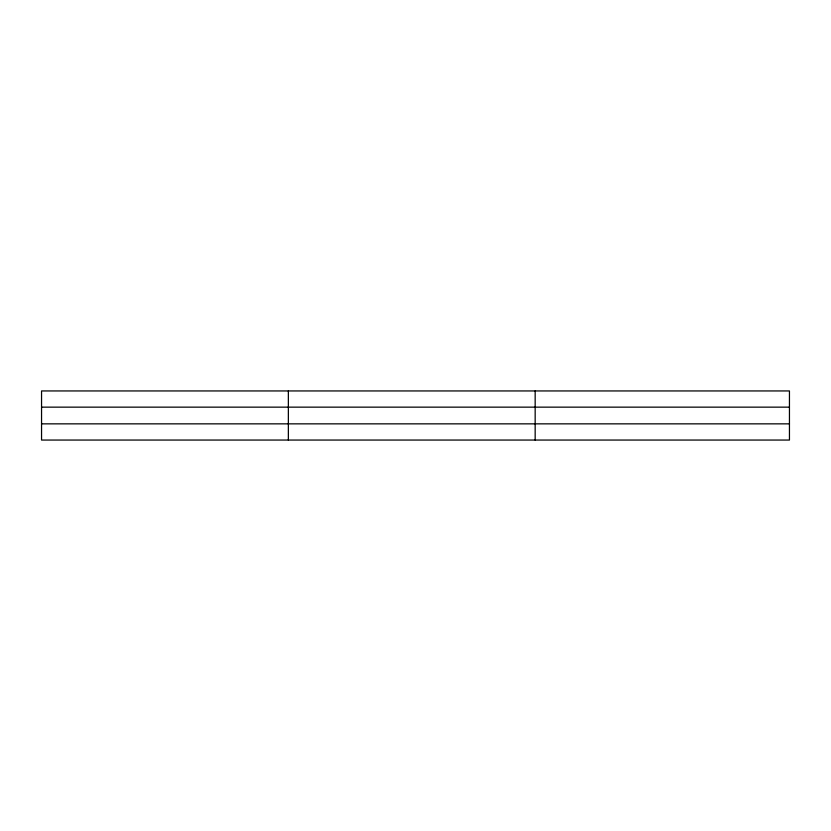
<?xml version="1.0" encoding="UTF-8"?>
<svg xmlns="http://www.w3.org/2000/svg" width="831" height="831" viewBox="0 0 831 831"><rect width="100%" height="100%" fill="white"/><g stroke="black" fill="none" stroke-linecap="round" stroke-linejoin="round"><path stroke-width="1.25" d="M288.357 390.944L288.357 440.056M535.164 390.944L535.164 440.056M789.45 423.852L789.45 440.056L41.55 440.056L41.55 390.944L789.45 390.944L789.45 423.852L41.55 423.852M41.55 407.148L789.45 407.148"/></g></svg>
